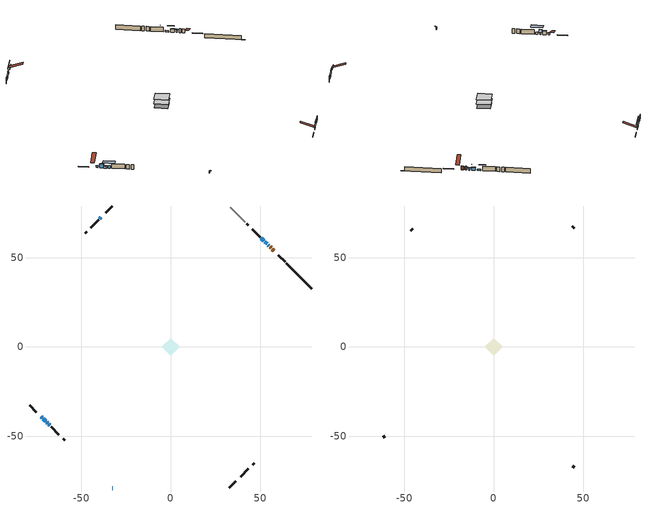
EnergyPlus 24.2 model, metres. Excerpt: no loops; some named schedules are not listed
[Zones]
conditioned space
 floor adiabatic (AdiabaticFloorConstruction): -5.01,0 0,5.01 5.01,0 0,-5.01 z1.07
 floor foundation (Slab1 construction): -4.86,0 0,4.86 4.86,0 0,-4.86 z-1.22
 wall outside (RimJoist1 construction): 32.64,-78.8 36.4,-75.04 / -78.8,-32.64 -75.04,-36.4 / -32.64,78.8 -36.4,75.04 / 63.92,47.52 60.16,51.28 z1.07:1.37
 wall outside (AdiabaticWallConstruction 1): 57.56,53.88 56.69,54.75 / 56.03,55.41 55.53,55.92 z1.07:3.1
 wall outside (AdiabaticWallConstruction): 54.87,56.57 54.51,56.93 / -32.64,-78.8 -32.39,-78.8 z1.07:2.29; 53.86,57.59 52.6,58.84 z1.07:2.59; -72.45,-39 -71.87,-39.58 z1.07:1.93; -71.21,-40.23 -69.96,-41.49 z1.07:3.05; -69.3,-42.14 -68.87,-42.58 z1.07:1.99; 51.95,59.5 50.69,60.76 z1.07:1.83; -39,72.45 -39.65,71.8 z1.07:1.63; -68.21,-43.23 -67.58,-43.86 z1.07:2.27
 wall outside (Wall1 construction): 39,-72.44 43.43,-68.02 / -66.92,-44.52 -62.5,-48.95 / -40.3,71.14 -44.73,66.71 / 50.03,61.41 45.6,65.84 z1.07:3.51
 wall outside (Wall3 construction): 45.75,-65.69 46.6,-64.84 / -60.17,-51.27 -59.32,-52.12 / -47.06,64.39 -47.9,63.54 / 43.28,68.16 42.43,69.01 z1.07:3.51
 wall foundation (FoundationWall1 construction): 64.58,46.87,-1.22 64.58,46.87,1.07 77.38,34.06,1.07 77.38,34.06,-1.11 78.8,32.64,-1.11 78.8,32.64,-1.22
 wall adiabatic (Wall4 construction): 41.77,69.67 33.3,78.15 z1.07:3.51
 window (WindowConstruction 3): 54.87,56.58 54.52,56.93 z1.07:2.29
 window (WindowConstruction 4): -32.64,-78.8 -32.39,-78.8 z1.07:2.29
 window (WindowConstruction): 53.86,57.59 52.6,58.84 z1.07:2.59
 window (WindowConstruction 1): -72.44,-39 -71.87,-39.58 z1.07:1.93
 window (WindowConstruction 2): -71.21,-40.23 -69.96,-41.49 z1.07:3.05
 window (WindowConstruction 8): -69.3,-42.15 -68.87,-42.58 z1.07:1.98
 window (WindowConstruction 5): 51.95,59.5 50.69,60.76 z1.07:1.83
 window (WindowConstruction 6): -39,72.44 -39.65,71.8 z1.07:1.63
 window (WindowConstruction 7): -68.21,-43.23 -67.58,-43.86 z1.07:2.26
 door (Door): 57.56,53.88 56.69,54.75 z1.07:3.1
 door (Door 1): 56.03,55.41 55.53,55.92 z1.07:3.1
 ceiling adiabatic (AdiabaticFloorConstruction): 0,-5.01 5.01,0 0,5.01 -5.01,0 z1.07
attic - vented
 floor to conditioned space (Floor1 construction Reversed): -5.01,0 0,5.01 5.01,0 0,-5.01 z3.51
 wall outside (Wall2 construction): 44.08,-67.36 45.1,-66.35 / -61.84,-49.61 -60.83,-50.62 / -45.39,66.06 -46.4,65.05 / 44.95,66.5 43.94,67.51 z1.07:3.51
 roof outside (Roof1 construction): 38.34,-73.1,3.51 33.46,-68.22,5.81 32.18,-69.51,5.81 37.06,-74.39,3.51; -73.1,-38.34,3.51 -68.22,-33.46,5.81 -69.51,-32.18,5.81 -74.39,-37.06,3.51; -38.34,73.1,3.51 -33.46,68.22,5.81 -32.18,69.51,5.81 -37.06,74.39,3.51; 58.22,53.22,3.51 53.34,48.35,5.81 54.63,47.06,5.81 59.51,51.94,3.51
shading: 54.37,57.07 55.01,56.43 55.66,57.08 55.02,57.72 z2.49; -32.19,-78.8 -32.84,-78.8 -32.84,-79.71 -32.19,-79.71 z2.49; 52.5,58.95 53.96,57.48 54.26,57.77 52.79,59.24 z2.74; -71.76,-39.68 -72.55,-38.89 -72.84,-39.18 -72.05,-39.97 z2.08; -69.85,-41.59 -71.32,-40.13 -71.61,-40.42 -70.14,-41.89 z3.2; -68.59,-42.86 -69.58,-41.86 -71.74,-44.02 -70.74,-45.02 z2.38; 48.82,62.62 53.81,57.63 54.1,57.92 49.11,62.91 z4.47; -42.67,68.78 -35.98,75.46 -36.04,75.53 -42.73,68.84 z5.9; -65.71,-45.73 -70.08,-41.37 -71.8,-43.09 -67.44,-47.46 z4.9
[Building]
Building 1: Terrain=Suburbs
[Site:Location]
Quebec Intl AP_QC: Latitude {deg}=46.8; Longitude {deg}=-71.38; Time Zone {hr}=-5; Elevation {m}=74; Keep Site Location Information=Yes
[Site:GroundTemperature:Shallow]
0.0108218, -2.24938, -2.43038, -1.3578, 2.94801, 7.23376, 10.9493, 13.303, 13.5029, 11.5886, 7.96783, 3.81355
[Site:WaterMainsTemperature]
Calculation Method=Schedule; Temperature Schedule=mains temperature schedule
[Material] Roughness=Rough; Thermal Absorptance=0.9
Name | Thickness {m} | Conductivity {W/m-K} | Density {kg/m3} | Specific Heat {J/kg-K} | Solar Absorptance | Visible Absorptance
asphalt or fiberglass shingles | 0.00635 | 0.162714 | 1121.4 | 1465.45 | 0.4 | 0.4
ceiling loosefill ins | 0.254 | 0.0480833 | 16.02 | 1046.75 | 0.7 | 0.7
ceiling stud and cavity | 0.1397 | 0.334752 | 65.682 | 1177.47 | 0.7 | 0.7
concrete 4.0 in. | 0.1016 | 1.803125 | 2242.8 | 837.4 | 0.7 | 0.7
concrete 8.0 in. | 0.2032 | 1.803125 | 2242.8 | 837.4 | 0.7 | 0.7
door material | 0.04445 | 0.0451087 | 512.64 | 1214.23 | 0.7 | 0.7
floor covering | 0.0127 | 0.0433444 | 54.468 | 1339.84 | 0.6 | 0.6
floor rigid ins; wall rigid ins 2 | 0.512978 | 0.029427 | 32.04 | 1214.23 | 0.7 | 0.7
floor stud and cavity | 0.1397 | 1.75129 | 37.0049 | 1207.88 | 0.7 | 0.7
furniture material conditioned space 1 | 0.1524 | 0.115458 | 640.8 | 1214.23 | 0.6 | 0.6
gypsum board | 0.0127 | 0.160291 | 801 | 837.4 | 0.6 | 0.6
osb sheathing 0.5 in. | 0.0127 | 0.115458 | 512.64 | 1214.23 | 0.7 | 0.7
osb sheathing 0.75 in. | 0.01905 | 0.115458 | 512.64 | 1214.23 | 0.7 | 0.7
osb sheathing 2.0 in. | 0.0508 | 0.115458 | 512.64 | 1214.23 | 0.7 | 0.7
rim joist rigid ins; wall rigid ins | 0.051816 | 0.029427 | 32.04 | 1214.23 | 0.7 | 0.7
rim joist stud and cavity | 0.0508 | 0.0380316 | 125.044 | 1163.47 | 0.6 | 0.6
wall rigid ins 1 | 0.051816 | 0.029427 | 32.04 | 1214.23 | 0.4 | 0.4
wall stud and cavity | 0.1397 | 0.198349 | 139.0536 | 1170.24 | 0.7 | 0.7
wall stud and cavity 1 | 0.0889 | 6.1454 | 50.32683 | 1063.81 | 0.6 | 0.6
wall stud and cavity 2 | 0.1397 | 0.414577 | 139.0536 | 1170.24 | 0.7 | 0.7
wall stud and cavity 3 | 0.1397 | 0.16108 | 139.0536 | 1170.24 | 0.7 | 0.7
wall stud and cavity 4 | 0.0889 | 0.380278 | 52.3479 | 1209.89 | 0.7 | 0.7
wall stud and cavity 5 | 0.0889 | 0.391764 | 83.0341 | 1211.67 | 0.7 | 0.7
wood siding | 0.0254 | 0.102417 | 544.68 | 1172.36 | 0.4 | 0.4
wood siding 1 | 0.00254 | 0.102417 | 544.68 | 1172.36 | 0.4 | 0.4
wood siding 2; wood siding 3; wood siding 4 | 0.0254 | 0.102417 | 544.68 | 1172.36 | 0.7 | 0.7
[WindowMaterial:SimpleGlazingSystem]
Name | U-Factor {W/m2-K} | Solar Heat Gain Coefficient
WindowMaterial | 2.02307 | 0.6
WindowMaterial 1 | 2.02761 | 0.32
WindowMaterial 2 | 2.13039 | 0.55
WindowMaterial 3 | 1.80901 | 0.4
WindowMaterial 4 | 1.99355 | 0.33
WindowMaterial 5 | 1.629586 | 0.49
WindowMaterial 6 | 2.08155 | 0.3
WindowMaterial 7 | 1.9396 | 0.36
WindowMaterial 8 | 1.79765 | 0.4
[Construction]
AdiabaticFloorConstruction: floor stud and cavity, floor rigid ins, osb sheathing 0.75 in., floor covering
AdiabaticWallConstruction: wood siding 3, wall rigid ins 2, wall stud and cavity 4, gypsum board
AdiabaticWallConstruction 1: wood siding 4, wall rigid ins 2, wall stud and cavity 4, gypsum board
Door; Door 1: door material
Floor1 construction Reversed: gypsum board, ceiling stud and cavity, ceiling loosefill ins
FoundationWall1 construction: concrete 8.0 in.
furniture construction conditioned space 1: furniture material conditioned space 1
PartitionWallConstruction: gypsum board, wall stud and cavity 5, gypsum board
RimJoist1 construction: wood siding 2, rim joist rigid ins, osb sheathing 2.0 in., rim joist stud and cavity
Roof1 construction: asphalt or fiberglass shingles
Slab1 construction: concrete 4.0 in.
Wall1 construction: wood siding, wall rigid ins, osb sheathing 0.5 in., wall stud and cavity, gypsum board
Wall2 construction: wood siding 1, wall stud and cavity 1
Wall3 construction: wood siding, wall rigid ins, osb sheathing 0.5 in., wall stud and cavity 2, gypsum board
Wall4 construction: wall rigid ins 1, osb sheathing 0.5 in., wall stud and cavity 3, gypsum board
WindowConstruction: WindowMaterial
WindowConstruction 1: WindowMaterial 1
WindowConstruction 2: WindowMaterial 2
WindowConstruction 3: WindowMaterial 3
WindowConstruction 4: WindowMaterial 4
WindowConstruction 5: WindowMaterial 5
WindowConstruction 6: WindowMaterial 6
WindowConstruction 7: WindowMaterial 7
WindowConstruction 8: WindowMaterial 8
[Zone] Multiplier=1; Part of Total Floor Area=Yes
Name | Volume {m3}
attic - vented | 18.729
conditioned space | 242.3
[Space]
Name | Zone | Volume {m3}
attic - vented 1 | attic - vented | 18.729
conditioned space 1 | conditioned space | 242.3
[ZoneInfiltration:EffectiveLeakageArea]
infil attic - vented 1: Zone or Space=attic - vented 1; Schedule=Always On Discrete; Effective Air Leakage Area {cm2}=1852.43; Stack Coefficient=0.000329475; Wind Coefficient=1.2264e-05
[ZoneMixing]
whole house fan mix: Zone or Space=attic - vented; Schedule=Always On Continuous; Design Flow Rate Calculation Method=Flow/Zone; Design Flow Rate {m3/s}=0; Source Zone or Space=conditioned space
[SurfaceProperty:ExposedFoundationPerimeter]
Slab1: Exposed Perimeter Calculation Method=TotalExposedPerimeter; Total Exposed Perimeter {m}=20.117
[InternalMass] Zone or ZoneList=conditioned space; Space or SpaceList=conditioned space 1
Name | Construction | Surface Area {m2}
furniture mass conditioned space 1 | furniture construction conditioned space 1 | 38.9602
partition wall mass | PartitionWallConstruction | 97.4005
[Lights]
interior lighting: Zone or ZoneList or Space or SpaceList=conditioned space 1; Schedule=interior lighting schedule; Design Level Calculation Method=LightingLevel; Lighting Level {W}=343.2; Return Air Fraction=0; Fraction Radiant=0.6; Fraction Visible=0.2; Fraction Replaceable=1
[People]
occupants: Zone or ZoneList or Space or SpaceList=conditioned space 1; Number of People Schedule=occupants schedule; Number of People Calculation Method=People; Number of People=3; Fraction Radiant=0.314171; Sensible Heat Fraction=0.56303; Activity Level Schedule=occupants activity schedule; Carbon Dioxide Generation Rate {m3/s-W}=0; Enable ASHRAE 55 Comfort Warnings=No; Mean Radiant Temperature Calculation Type=EnclosureAveraged
[ElectricEquipment] Zone or ZoneList or Space or SpaceList=conditioned space 1; Design Level Calculation Method=EquipmentLevel
Name | Schedule | Design Level {W} | Fraction Latent | Fraction Radiant | Fraction Lost
clothes dryer | clothes dryer schedule | 140.772 | 0.015 | 0.081 | 0.85
clothes washer | clothes washer schedule | 32.1985 | 0.03 | 0.162 | 0.7
cooking range | cooking range schedule | 208.969 | 0.08 | 0.432 | 0.2
dishwasher | dishwasher schedule | 66.8632 | 0.3 | 0.18 | 0.4
fridge | fridge schedule | 72.9452 | 0 | 0.6 | 0
mech vent bath fan 0 | mech vent bath fan 0 schedule | 50.2 | 0 | 0 | 1
mech vent bath fan 1 | mech vent bath fan 1 schedule | 50.2 | 0 | 0 | 1
mech vent house fan | mech vent house fan schedule | 9.56667 | 0 | 0 | 1
mech vent house fan cfis | mech vent house fan cfis schedule | 0 | 0 | 0 | 0
mech vent range fan 0 | mech vent range fan 0 schedule | 57 | 0 | 0 | 1
misc plug loads | misc plug loads schedule | 494.7 | 0.045 | 0.513 | 0.1
whole house fan | Always On Discrete | 0 | 0 | 0 | 1
[OtherEquipment] Zone or ZoneList or Space or SpaceList=conditioned space 1; Design Level Calculation Method=EquipmentLevel
Name | Fuel Type | Schedule | Design Level {W} | Fraction Latent | Fraction Radiant | Fraction Lost
clothes dryer 1 | Electricity | clothes dryer schedule | 0 | 0.015 | 0.081 | 0.85
cooking range 1 | Electricity | cooking range schedule | 0 | 0.08 | 0.432 | 0.2
general water use latent | None | general water use schedule | 59.3978 | 1 | 0 | 0
general water use sensible | None | general water use schedule | -58.539 | 0 | 0.6 | 0
mech vent house fan latent load | None | Always On Discrete | 0 | 1 | 0 | 0
mech vent house fan sensible load | None | Always On Discrete | 0 | 0 | 0 | 0
water heater energy adjustment1 | Electricity | Always On Discrete | 0.01 | 0 | 0 | 1
[ZoneInfiltration:DesignFlowRate] Zone or ZoneList or Space or SpaceList=conditioned space 1; Schedule=Always On Discrete; Design Flow Rate Calculation Method=Flow/Zone; Design Flow Rate {m3/s}=0
infil flow; natural vent flow; whole house fan flow
[ZoneControl:Thermostat]
conditioned space Thermostat: Zone or ZoneList=conditioned space; Control Type Schedule=conditioned space Thermostat Schedule; Control 1=conditioned space temperature setpoint; Temperature Difference Between Cutout And Setpoint {deltaC}=0
[ZoneHVAC:Baseboard:Convective:Electric]
electric baseboard: Availability Schedule=Always On Discrete; Heating Design Capacity {W}=13555.4; Efficiency=1
[Zone equipment]
conditioned space: electric baseboard
[Foundation:Kiva]
Foundation Kiva 1: Initial Indoor Air Temperature {C}=18; Wall Height Above Grade {m}=1.07; Wall Depth Below Slab {m}=0.2032
[Foundation:Kiva:Settings]
Soil Conductivity {W/m-K}=0.849921; Soil Density {kg/m3}=1842.3; Soil Specific Heat {J/kg-K}=418.7; Ground Solar Absorptivity=0.9; Ground Thermal Absorptivity=0.9; Ground Surface Roughness {m}=0.03; Far-Field Width {m}=40; Deep-Ground Boundary Condition=ZeroFlux; Deep-Ground Depth {m}=40; Minimum Cell Dimension {m}=0.2; Maximum Cell Growth Coefficient=3; Simulation Timestep=Timestep
[Exterior:Lights]
exterior lighting: Schedule=exterior lighting schedule; Design Level {W}=75.6
[EnergyManagementSystem:GlobalVariable]
infil_program_Qfan
infil_program_Qinf
natural_vent_program_Qnv
natural_vent_program_Qwhf
[EnergyManagementSystem:Sensor]
Name | Output:Variable or Output:Meter Index Key | Output:Variable or Output:Meter
airflow_gain | infil flow | Infiltration Sensible Heat Gain Energy
airflow_gain_1 | natural vent flow | Infiltration Sensible Heat Gain Energy
airflow_gain_2 | whole house fan flow | Infiltration Sensible Heat Gain Energy
airflow_loss | infil flow | Infiltration Sensible Heat Loss Energy
airflow_loss_1 | natural vent flow | Infiltration Sensible Heat Loss Energy
airflow_loss_2 | whole house fan flow | Infiltration Sensible Heat Loss Energy
clg_load_cond |  | Cooling:EnergyTransfer:Zone:CONDITIONED SPACE
clg_sp_s; clg_sp_s_1 | cooling setpoint | Schedule Value
clothes_dryer_exhaust_0_sch_s | clothes dryer exhaust 0 schedule | Schedule Value
conditioned_space_clg_unmet_s | conditioned space | Zone Cooling Setpoint Not Met Time
conditioned_space_htg_unmet_s | conditioned space | Zone Heating Setpoint Not Met Time
cool_season | cooling season schedule | Schedule Value
fridge_tin_s | conditioned space | Zone Mean Air Temperature
htg_load_cond |  | Heating:EnergyTransfer:Zone:CONDITIONED SPACE
htg_sp_s; htg_sp_s_1 | heating setpoint | Schedule Value
ig_ee_conv | clothes dryer | Electric Equipment Convective Heating Energy
ig_ee_conv_2 | cooking range | Electric Equipment Convective Heating Energy
ig_ee_conv_4 | fridge | Electric Equipment Convective Heating Energy
ig_ee_conv_5 | misc plug loads | Electric Equipment Convective Heating Energy
ig_ee_conv_6 | whole house fan | Electric Equipment Convective Heating Energy
ig_ee_rad | clothes dryer | Electric Equipment Radiant Heating Energy
ig_ee_rad_2 | cooking range | Electric Equipment Radiant Heating Energy
ig_ee_rad_4 | fridge | Electric Equipment Radiant Heating Energy
ig_ee_rad_5 | misc plug loads | Electric Equipment Radiant Heating Energy
ig_ee_rad_6 | whole house fan | Electric Equipment Radiant Heating Energy
ig_lgt_conv | interior lighting | Lights Convective Heating Energy
ig_lgt_rad | interior lighting | Lights Radiant Heating Energy
ig_lgt_vis | interior lighting | Lights Visible Radiation Heating Energy
ig_oe_conv | clothes dryer 1 | Other Equipment Convective Heating Energy
ig_oe_conv_1 | cooking range 1 | Other Equipment Convective Heating Energy
ig_oe_conv_2 | general water use latent | Other Equipment Convective Heating Energy
ig_oe_conv_3 | general water use sensible | Other Equipment Convective Heating Energy
ig_oe_conv_4 | water heater energy adjustment1 | Other Equipment Convective Heating Energy
ig_oe_rad | clothes dryer 1 | Other Equipment Radiant Heating Energy
ig_oe_rad_1 | cooking range 1 | Other Equipment Radiant Heating Energy
ig_oe_rad_2 | general water use latent | Other Equipment Radiant Heating Energy
ig_oe_rad_3 | general water use sensible | Other Equipment Radiant Heating Energy
ig_oe_rad_4 | water heater energy adjustment1 | Other Equipment Radiant Heating Energy
ig_ppl_conv | occupants | People Convective Heating Energy
ig_ppl_rad | occupants | People Radiant Heating Energy
im_conv | furniture mass conditioned space 1 | Surface Inside Face Convection Heat Gain Energy
im_conv_1 | partition wall mass | Surface Inside Face Convection Heat Gain Energy
im_ig | furniture mass conditioned space 1 | Surface Inside Face Internal Gains Radiation Heat Gain Energy
im_ig_1 | partition wall mass | Surface Inside Face Internal Gains Radiation Heat Gain Energy
im_lgt | furniture mass conditioned space 1 | Surface Inside Face Lights Radiation Heat Gain Energy
im_lgt_1 | partition wall mass | Surface Inside Face Lights Radiation Heat Gain Energy
im_sol | furniture mass conditioned space 1 | Surface Inside Face Solar Radiation Heat Gain Energy
im_sol_1 | partition wall mass | Surface Inside Face Solar Radiation Heat Gain Energy
im_surf | furniture mass conditioned space 1 | Surface Inside Face Net Surface Thermal Radiation Heat Gain Energy
im_surf_1 | partition wall mass | Surface Inside Face Net Surface Thermal Radiation Heat Gain Energy
mech_vent_bath_fan_0_sch_s | mech vent bath fan 0 schedule | Schedule Value
mech_vent_bath_fan_1_sch_s | mech vent bath fan 1 schedule | Schedule Value
mech_vent_range_fan_0_sch_s | mech vent range fan 0 schedule | Schedule Value
mv_conv | mech vent bath fan 0 | Electric Equipment Convective Heating Energy
mv_conv_1 | mech vent bath fan 1 | Electric Equipment Convective Heating Energy
mv_conv_2 | mech vent house fan | Electric Equipment Convective Heating Energy
mv_conv_3 | mech vent house fan cfis | Electric Equipment Convective Heating Energy
mv_conv_4 | mech vent range fan 0 | Electric Equipment Convective Heating Energy
mv_conv_5 | mech vent house fan latent load | Other Equipment Convective Heating Energy
mv_conv_6 | mech vent house fan sensible load | Other Equipment Convective Heating Energy
mv_rad | mech vent bath fan 0 | Electric Equipment Radiant Heating Energy
mv_rad_1 | mech vent bath fan 1 | Electric Equipment Radiant Heating Energy
mv_rad_2 | mech vent house fan | Electric Equipment Radiant Heating Energy
mv_rad_3 | mech vent house fan cfis | Electric Equipment Radiant Heating Energy
mv_rad_4 | mech vent range fan 0 | Electric Equipment Radiant Heating Energy
mv_rad_5 | mech vent house fan latent load | Other Equipment Radiant Heating Energy
mv_rad_6 | mech vent house fan sensible load | Other Equipment Radiant Heating Energy
natural_vent_s | natural vent schedule | Schedule Value
out_pb_s |  | Site Outdoor Air Barometric Pressure
out_wt_s |  | Site Outdoor Air Humidity Ratio
site_vw_s |  | Site Wind Speed
ss_back_out | Window1 | Surface Window Shortwave from Zone Back Out Window Heat Transfer Rate
ss_back_out_1 | Window2 | Surface Window Shortwave from Zone Back Out Window Heat Transfer Rate
ss_back_out_2 | Window3 | Surface Window Shortwave from Zone Back Out Window Heat Transfer Rate
ss_back_out_3 | Window4 | Surface Window Shortwave from Zone Back Out Window Heat Transfer Rate
ss_back_out_4 | Window5 | Surface Window Shortwave from Zone Back Out Window Heat Transfer Rate
ss_back_out_5 | Window6 | Surface Window Shortwave from Zone Back Out Window Heat Transfer Rate
ss_back_out_6 | Window7 | Surface Window Shortwave from Zone Back Out Window Heat Transfer Rate
ss_back_out_7 | Window8 | Surface Window Shortwave from Zone Back Out Window Heat Transfer Rate
ss_back_out_8 | Window9 | Surface Window Shortwave from Zone Back Out Window Heat Transfer Rate
ss_conv | Door1 | Surface Inside Face Convection Heat Gain Energy
ss_conv_1 | Door2 | Surface Inside Face Convection Heat Gain Energy
ss_conv_10 | Window9 | Surface Inside Face Convection Heat Gain Energy
ss_conv_2 | Window1 | Surface Inside Face Convection Heat Gain Energy
ss_conv_3 | Window2 | Surface Inside Face Convection Heat Gain Energy
ss_conv_4 | Window3 | Surface Inside Face Convection Heat Gain Energy
ss_conv_5 | Window4 | Surface Inside Face Convection Heat Gain Energy
ss_conv_6 | Window5 | Surface Inside Face Convection Heat Gain Energy
ss_conv_7 | Window6 | Surface Inside Face Convection Heat Gain Energy
ss_conv_8 | Window7 | Surface Inside Face Convection Heat Gain Energy
ss_conv_9 | Window8 | Surface Inside Face Convection Heat Gain Energy
ss_ig | Door1 | Surface Inside Face Internal Gains Radiation Heat Gain Energy
ss_ig_1 | Door2 | Surface Inside Face Internal Gains Radiation Heat Gain Energy
ss_ig_10 | Window9 | Surface Inside Face Internal Gains Radiation Heat Gain Energy
ss_ig_2 | Window1 | Surface Inside Face Internal Gains Radiation Heat Gain Energy
ss_ig_3 | Window2 | Surface Inside Face Internal Gains Radiation Heat Gain Energy
ss_ig_4 | Window3 | Surface Inside Face Internal Gains Radiation Heat Gain Energy
ss_ig_5 | Window4 | Surface Inside Face Internal Gains Radiation Heat Gain Energy
ss_ig_6 | Window5 | Surface Inside Face Internal Gains Radiation Heat Gain Energy
ss_ig_7 | Window6 | Surface Inside Face Internal Gains Radiation Heat Gain Energy
ss_ig_8 | Window7 | Surface Inside Face Internal Gains Radiation Heat Gain Energy
ss_ig_9 | Window8 | Surface Inside Face Internal Gains Radiation Heat Gain Energy
ss_lgt | Door1 | Surface Inside Face Lights Radiation Heat Gain Energy
ss_lgt_1 | Door2 | Surface Inside Face Lights Radiation Heat Gain Energy
ss_sol | Door1 | Surface Inside Face Solar Radiation Heat Gain Energy
ss_sol_1 | Door2 | Surface Inside Face Solar Radiation Heat Gain Energy
ss_surf | Door1 | Surface Inside Face Net Surface Thermal Radiation Heat Gain Energy
ss_surf_1 | Door2 | Surface Inside Face Net Surface Thermal Radiation Heat Gain Energy
ss_surf_10 | Window9 | Surface Inside Face Net Surface Thermal Radiation Heat Gain Energy
ss_surf_2 | Window1 | Surface Inside Face Net Surface Thermal Radiation Heat Gain Energy
ss_surf_3 | Window2 | Surface Inside Face Net Surface Thermal Radiation Heat Gain Energy
ss_surf_4 | Window3 | Surface Inside Face Net Surface Thermal Radiation Heat Gain Energy
ss_surf_5 | Window4 | Surface Inside Face Net Surface Thermal Radiation Heat Gain Energy
ss_surf_6 | Window5 | Surface Inside Face Net Surface Thermal Radiation Heat Gain Energy
ss_surf_7 | Window6 | Surface Inside Face Net Surface Thermal Radiation Heat Gain Energy
ss_surf_8 | Window7 | Surface Inside Face Net Surface Thermal Radiation Heat Gain Energy
ss_surf_9 | Window8 | Surface Inside Face Net Surface Thermal Radiation Heat Gain Energy
ss_trans_in | Window1 | Surface Window Transmitted Solar Radiation Rate
ss_trans_in_1 | Window2 | Surface Window Transmitted Solar Radiation Rate
ss_trans_in_2 | Window3 | Surface Window Transmitted Solar Radiation Rate
ss_trans_in_3 | Window4 | Surface Window Transmitted Solar Radiation Rate
ss_trans_in_4 | Window5 | Surface Window Transmitted Solar Radiation Rate
ss_trans_in_5 | Window6 | Surface Window Transmitted Solar Radiation Rate
ss_trans_in_6 | Window7 | Surface Window Transmitted Solar Radiation Rate
ss_trans_in_7 | Window8 | Surface Window Transmitted Solar Radiation Rate
ss_trans_in_8 | Window9 | Surface Window Transmitted Solar Radiation Rate
ss_trans_out | Window1 | Surface Inside Face Initial Transmitted Diffuse Transmitted Out Window Solar Radiation Rate
ss_trans_out_1 | Window2 | Surface Inside Face Initial Transmitted Diffuse Transmitted Out Window Solar Radiation Rate
ss_trans_out_2 | Window3 | Surface Inside Face Initial Transmitted Diffuse Transmitted Out Window Solar Radiation Rate
ss_trans_out_3 | Window4 | Surface Inside Face Initial Transmitted Diffuse Transmitted Out Window Solar Radiation Rate
ss_trans_out_4 | Window5 | Surface Inside Face Initial Transmitted Diffuse Transmitted Out Window Solar Radiation Rate
ss_trans_out_5 | Window6 | Surface Inside Face Initial Transmitted Diffuse Transmitted Out Window Solar Radiation Rate
ss_trans_out_6 | Window7 | Surface Inside Face Initial Transmitted Diffuse Transmitted Out Window Solar Radiation Rate
ss_trans_out_7 | Window8 | Surface Inside Face Initial Transmitted Diffuse Transmitted Out Window Solar Radiation Rate
ss_trans_out_8 | Window9 | Surface Inside Face Initial Transmitted Diffuse Transmitted Out Window Solar Radiation Rate
s_conv | Floor1 | Surface Inside Face Convection Heat Gain Energy
s_conv_1 | FoundationWall1 | Surface Inside Face Convection Heat Gain Energy
s_conv_10 | Wall1:225 | Surface Inside Face Convection Heat Gain Energy
s_conv_11 | Wall1:315 | Surface Inside Face Convection Heat Gain Energy
s_conv_12 | Wall1:45 | Surface Inside Face Convection Heat Gain Energy
s_conv_13 | Wall3:135 | Surface Inside Face Convection Heat Gain Energy
s_conv_14 | Wall3:225 | Surface Inside Face Convection Heat Gain Energy
s_conv_15 | Wall3:315 | Surface Inside Face Convection Heat Gain Energy
s_conv_16 | Wall3:45 | Surface Inside Face Convection Heat Gain Energy
s_conv_17 | Wall4 | Surface Inside Face Convection Heat Gain Energy
s_conv_2 | inferred conditioned ceiling | Surface Inside Face Convection Heat Gain Energy
s_conv_3 | inferred conditioned floor | Surface Inside Face Convection Heat Gain Energy
s_conv_4 | RimJoist1:135 | Surface Inside Face Convection Heat Gain Energy
s_conv_5 | RimJoist1:225 | Surface Inside Face Convection Heat Gain Energy
s_conv_6 | RimJoist1:315 | Surface Inside Face Convection Heat Gain Energy
s_conv_7 | RimJoist1:45 | Surface Inside Face Convection Heat Gain Energy
s_conv_8 | Slab1 | Surface Inside Face Convection Heat Gain Energy
s_conv_9 | Wall1:135 | Surface Inside Face Convection Heat Gain Energy
s_ig | Floor1 | Surface Inside Face Internal Gains Radiation Heat Gain Energy
s_ig_1 | FoundationWall1 | Surface Inside Face Internal Gains Radiation Heat Gain Energy
s_ig_10 | Wall1:225 | Surface Inside Face Internal Gains Radiation Heat Gain Energy
s_ig_11 | Wall1:315 | Surface Inside Face Internal Gains Radiation Heat Gain Energy
s_ig_12 | Wall1:45 | Surface Inside Face Internal Gains Radiation Heat Gain Energy
s_ig_13 | Wall3:135 | Surface Inside Face Internal Gains Radiation Heat Gain Energy
